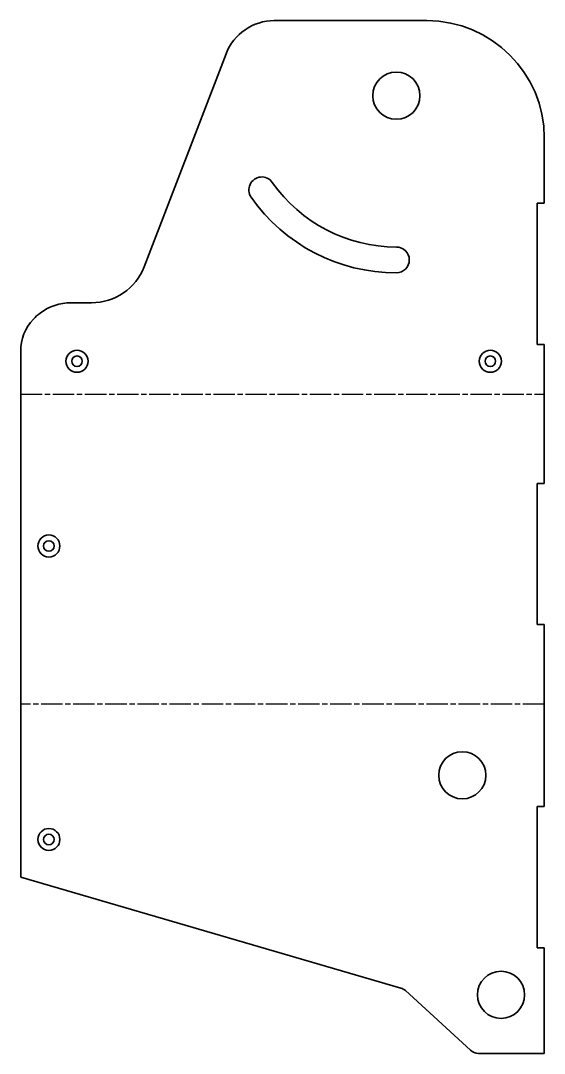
# Model space of a CAD drawing. Header units: millimetres. Extents: x 0 to 223, y 0 to 440.
import ezdxf

# ---------------------------------------------------------------- set-up
doc = ezdxf.new("R2010")
doc.units = ezdxf.units.MM
doc.linetypes.add('Chain', pattern=[13.68, 9.12, -1.14, 2.28, -1.14])
doc.layers.add('Bend Centerline (ANSI)', color=7, linetype='Chain', lineweight=25)
doc.layers.add('Visible (ANSI)', color=7, linetype='Continuous', lineweight=35)

# ---------------------------------------------------------------- blocks, each defined once
blk = doc.blocks.new('CDR-IN-V029-CLI001_Chapas Cuerpo Medio 2_CDR-IN-V029-CLI001 (Desplegada)')
at = {"layer": 'Bend Centerline (ANSI)'}
for p, q in [((-111.5, 60.82), (111.5, 60.82)), ((111.5, -71.3), (-111.5, -71.3))]:
    blk.add_line(p, q, dxfattribs=at)
at = {"layer": 'Visible (ANSI)'}
for p, q in [((-3.5, 220.05), (61.5, 220.05)), ((-58.92, 115.2), (-24.04, 205.94)), ((111.5, 170.05), (111.5, 142.25)), ((108.5, 82.05), (108.5, 142.25)), ((108.5, 142.25), (111.5, 142.25)), ((-81.32, 99.81), (-90.05, 99.81)), ((111.5, 82.05), (108.5, 82.05)), ((111.5, 82.05), (111.5, 22.87)), ((-111.5, 79.18), (-111.5, -145)), ((108.5, 22.87), (111.5, 22.87)), ((108.5, -37.33), (108.5, 22.87)), ((111.5, -37.33), (108.5, -37.33)), ((111.5, -37.33), (111.5, -114.9)), ((108.5, -114.9), (111.5, -114.9)), ((108.5, -175.1), (108.5, -114.9)), ((-111.5, -145), (50.38, -192.22)), ((111.5, -175.1), (108.5, -175.1)), ((111.5, -175.1), (111.5, -220.05)), ((52.36, -193.33), (80.07, -218.73)), ((83.45, -220.05), (111.5, -220.05))]:
    blk.add_line(p, q, dxfattribs=at)
for centre, radius in [((48.5, 188.08), 10.05), ((-87.5, 74.91), 4.7), ((88.5, 74.91), 4.7), ((-87.5, 74.91), 2.25), ((88.5, 74.91), 2.25), ((-99.5, -3.83), 4.7), ((-99.5, -3.83), 2.25), ((76.56, -101.54), 10.05), ((-99.5, -128.91), 4.7), ((-99.5, -128.91), 2.25), ((93.06, -195.1), 10.05)]:
    blk.add_circle(centre, radius, dxfattribs=at)
at = {"layer": 'Visible (ANSI)', "extrusion": (0, 0, -1)}
for centre, radius, start, end in [((-61.5, 170.05), 50, 90, 180), ((3.5, 198.05), 22, 21.0275, 90), ((8.84, 147.93), 5.5, 325, 145), ((-48.5, 188.08), 75.5, 270, 325), ((-48.5, 118.08), 5.5, 90, 270), ((81.32, 123.81), 24, 201.0275, 270), ((91.5, 79.18), 20, 360, 43.2364), ((90.05, 77.82), 21.99, 43.2364, 53.2982), ((-83.45, -215.05), 5, 270, 312.5139)]:
    blk.add_arc(centre, radius, start, end, dxfattribs=at)
at = {"layer": 'Visible (ANSI)'}
for centre, radius, start, end in [((48.5, 188.08), 64.5, 215, 270), ((-90.05, 77.82), 21.99, 90, 126.7018), ((48.98, -197.02), 5, 47.4861, 73.7369)]:
    blk.add_arc(centre, radius, start, end, dxfattribs=at)

msp = doc.modelspace()

# ---------------------------------------------------------------- block references
msp.add_blockref('CDR-IN-V029-CLI001_Chapas Cuerpo Medio 2_CDR-IN-V029-CLI001 (Desplegada)', (111.5, 220.05))

doc.saveas('drawing.dxf')
